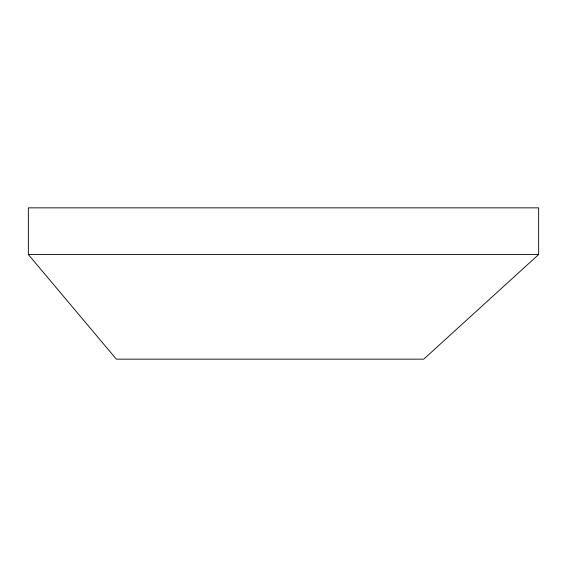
<?xml version="1.0" encoding="UTF-8"?>
<svg xmlns="http://www.w3.org/2000/svg" width="567" height="567" viewBox="0 0 567 567"><rect width="100%" height="100%" fill="white"/><g stroke="black" fill="none" stroke-linecap="round" stroke-linejoin="round"><path stroke-width="0.85" d="M538.65 254.519L423.747 359.152L116.334 359.152L28.35 254.519L28.35 207.848L538.65 207.848L538.65 254.519L28.35 254.519"/></g></svg>
